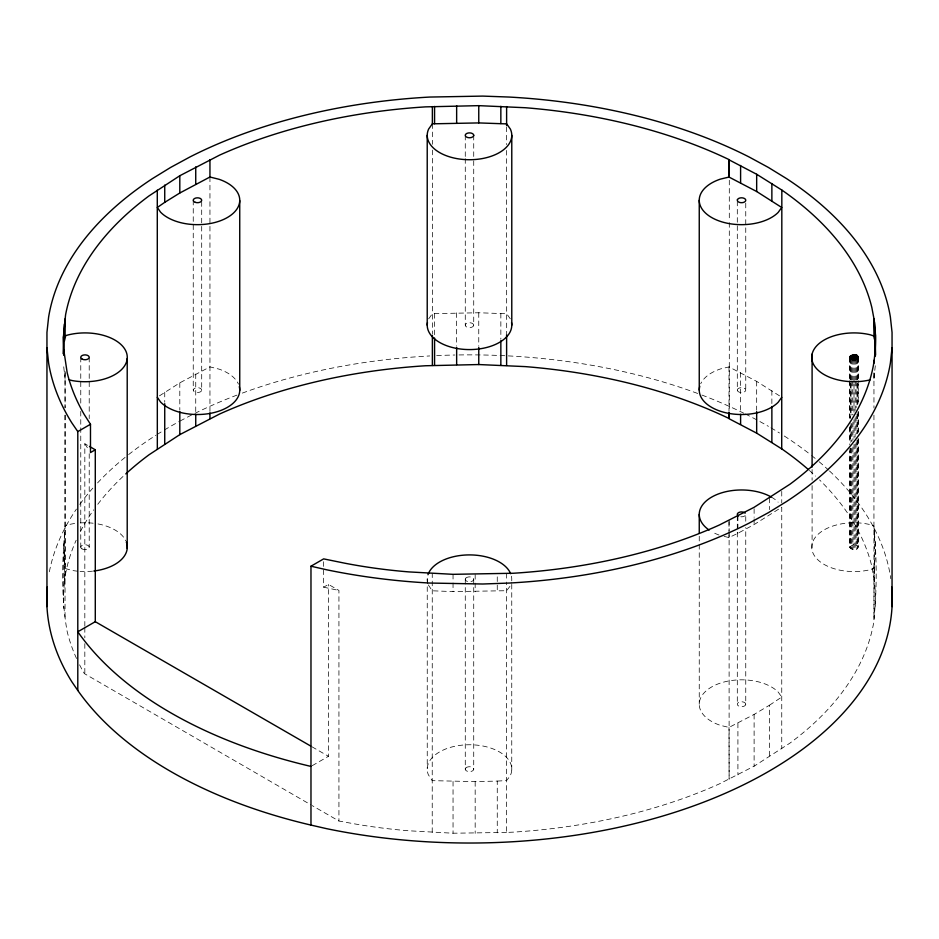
<?xml version="1.0" encoding="UTF-8"?>
<svg xmlns="http://www.w3.org/2000/svg" width="939" height="939" viewBox="0 0 939 939"><rect width="100%" height="100%" fill="white"/><g stroke="black" fill="none" stroke-linecap="round" stroke-linejoin="round"><path stroke-width="0.7" stroke-dasharray="4.7 3.52" d="M875.5 541.815L875.406 554.585L873.939 568.471L870.183 569.715A42.278 24.402 0 0 1 811.73 547.167A42.278 24.402 0 0 1 870.183 524.619L873.81 525.828C876.979 558.318 877.096 591.582 873.434 624.083A406.27 234.562 0 0 1 790.004 743.078L754.111 766.201L719.438 783.865A406.27 234.562 0 0 1 513.387 832.13L506.497 832.435L506.567 582.086M875.406 606.371L875.5 593.601L874.397 580.842L874.397 529.068M76.529 658.485A406.27 234.562 0 0 1 67.15 631.454C60.882 596.699 62.08 560.63 65.249 525.629L65.742 525.429A42.278 24.402 0 0 1 76.141 523.293M63.429 595.666L64.345 582.908L64.345 531.134M873.939 378.617L875.406 364.743M64.345 582.908L65.566 573.811A406.27 234.562 0 0 1 76.165 540.242M473.726 325.176L473.585 325.798A4.226 2.441 0 0 1 466.507 326.901L465.838 326.396A4.226 2.441 0 0 1 468.408 322.816A4.226 2.441 0 0 1 473.726 325.176L473.726 158.691M737.303 390.108L737.444 389.474A4.226 2.441 0 0 1 740.977 387.69A4.226 2.441 0 0 1 745.19 388.887L745.613 389.474A4.226 2.441 0 0 1 742.08 392.525A4.226 2.441 0 0 1 737.303 390.108L737.303 201.721M745.754 704.227L745.613 704.849A4.226 2.441 0 0 1 741.528 706.668L740.437 706.574A4.226 2.441 0 0 1 737.373 703.792A4.226 2.441 0 0 1 741.904 701.785A4.226 2.441 0 0 1 745.754 704.227L745.754 527.518M849.783 547.167C860.018 537.448 860.018 556.886 849.783 547.167L849.783 450.779M428.665 318.849L432.374 313.673L478.761 312.757L506.673 313.755L510.335 318.849M506.497 832.435L453.044 833.222L409.028 830.792A357.16 206.204 0 0 1 344.507 822.024L338.932 821.026L312.253 805.627M159.454 395.859L179.807 382.842L209.949 366.867L219.151 369.156A42.278 24.402 0 0 1 238.459 384.145M769.464 705.224L781.753 697.055L778.138 692.02A42.278 24.402 0 0 0 711.633 686.961A42.278 24.402 0 0 0 720.389 725.354L728.993 727.42L754.111 714.426L769.464 705.224L769.464 756.998M724.075 536.392L728.993 537.566L737.913 533.27L754.111 524.572L781.753 507.201L781.753 748.829M323.65 561.71L323.65 587.192L328.462 584.41L338.932 590.443L338.932 821.026M312.218 765.684L328.462 756.306L328.462 584.41M779.523 395.847L756.67 381.375L729.004 366.914L720.389 368.968A42.278 24.402 0 0 0 700.694 383.793M428.348 584.903L432.222 590.795L453.044 591.593L506.567 590.713L509.983 586.347A42.278 24.402 0 0 0 511.391 582.603M497.259 781.084L506.567 780.567L509.983 776.201A42.278 24.402 0 0 0 470.791 744.768A42.278 24.402 0 0 0 428.348 774.757L432.222 780.649L475.169 781.612L497.259 781.084L497.259 832.858M740.801 516.755L741.528 516.814A4.226 2.441 0 0 0 745.613 515.006L745.754 514.372L745.754 521.673M323.65 587.192L338.932 590.443M84.827 626.172L84.827 443.748L88.313 445.767M311.994 746.798L328.462 756.306M79.58 664.812A406.27 234.562 0 0 0 84.346 673.58L310.973 804.887M432.222 832.424L432.257 573.6M84.827 443.748L89.064 450.368M874.397 580.842L871.85 566.44A406.27 234.562 0 0 0 819.559 479.899M63.723 366.809L65.049 378.64M63.429 543.892L65.049 568.482L71.974 570.384A42.278 24.402 0 0 0 78.712 571.299M874.103 373.17L874.103 377.49M874.103 567.332L874.103 619.118M873.939 372.865L873.963 407.984M873.939 415.12L873.939 620.245M858.234 357.313L858.234 379.227M858.234 380.682L858.234 402.585M858.234 411.352L858.234 431.799M858.234 439.1L858.234 547.167M858.093 357.947L858.093 378.593M858.093 384.239L858.093 403.218M858.093 411.986L858.093 432.621M858.093 438.267L858.093 547.801M857.671 358.534L857.671 405.272M857.671 414.029L857.671 433.501M857.671 440.321L857.671 548.388M857.002 359.038L857.002 405.237M857.002 414.005L857.002 433.525M857.002 440.297L857.002 548.892M856.122 359.426L856.122 380.025M856.122 381.34L856.122 407.772M856.122 416.388L856.122 434.064M856.122 442.668L856.122 549.28M855.1 359.672L855.1 380.119M855.1 381.246L855.1 410.789M855.1 417.749L855.1 437.069M855.1 444.041L855.1 549.526M854.009 359.754L854.009 412.327M854.009 419.627L854.009 438.114M854.009 444.464L854.009 549.608M852.917 359.672L852.917 380.119M852.917 381.246L852.917 414.838M852.917 422.139L852.917 439.992M852.917 446.964L852.917 549.526M851.896 359.426L851.896 380.025M851.896 381.34L851.896 415.073M851.896 423.689L851.896 441.365M851.896 448.513L851.896 549.28M851.016 359.038L851.016 416M851.016 423.301L851.016 441.753M851.016 448.126L851.016 548.892M850.347 358.534L850.347 418.407M850.347 425.719L850.347 442.257M850.347 448.103L850.347 548.388M849.924 357.947L849.924 380.049M849.924 381.316L849.924 418.019M849.924 426.588L849.924 442.844M849.924 448.49L849.924 547.801M849.783 357.313L849.783 379.227M849.783 380.682L849.783 420.109M849.783 427.409L849.783 444.933M812.094 469.5L812.094 480.252M812.094 485.569L812.094 550.348M781.753 491.379L781.753 502.881M771.87 390.647L771.87 405.026M769.464 498.116L769.464 509.619M756.67 381.375L756.67 410.143M754.111 508.75L754.111 517.377M754.111 518.821L754.111 524.572M754.111 714.426L754.111 766.201M745.754 203.176L745.754 390.108M740.601 372.595L740.601 412.867M737.913 516.004L737.913 533.27M737.913 723.124L737.913 774.898M737.303 515.828L737.303 704.227M729.298 180.206L729.298 221.17M729.298 222.625L729.298 411.305M729.11 520.335L729.11 530.57M729.11 532.037L729.11 779.217L728.993 727.42M729.004 366.914L729.004 411.493M728.993 521.744L728.993 533.246M728.993 534.69L728.993 537.566M699.25 536.275L699.25 704.227M511.755 769.91L511.755 580.056A42.278 24.402 0 0 0 510.652 573.717M506.614 127.035L506.614 144.594M506.614 150.44L506.673 333.885M506.567 573.459L506.497 580.865M500.851 313.403L500.851 339.284M497.259 576.851L497.259 591.23M478.761 312.757L478.761 345.845M475.169 574.504L475.169 581.687M475.169 583.131L475.169 591.758M475.169 781.612L475.169 833.386M473.726 135.322L473.726 157.224M473.726 579.316L473.726 769.158M465.274 135.322L465.274 157.224M465.274 158.691L465.274 325.176M465.274 579.316L465.274 769.158M456.647 312.816L456.647 345.892M453.044 574.328L453.044 581.523M453.044 582.955L453.044 591.593M453.044 781.436L453.044 833.222M434.569 313.567L434.569 335.141M432.374 123.831L432.374 144.277M432.374 150.111L432.374 333.815M427.245 578.565L427.245 768.419M209.949 177.013L209.949 411.446M201.697 201.721L201.697 390.108A4.226 2.441 0 0 1 195.359 392.22A4.226 2.441 0 0 1 195.359 387.995A4.226 2.441 0 0 1 201.697 390.108M195.735 373.98L195.735 412.82M193.246 200.265L193.246 390.108M179.807 382.842L179.807 410.179M164.736 392.197L164.736 402.268M89.217 357.313L89.217 418.653M89.217 453.701L89.217 547.167M84.827 627.628L84.827 637.851M84.827 643.684L84.827 674.331M80.766 357.313L80.766 404.052M80.766 411.352L80.766 547.167M65.084 372.701L65.084 407.808M65.084 415.12L65.084 577.473M65.049 371.445L65.049 407.843M65.049 415.144L65.049 620.268M63.723 556.663L63.723 608.437M80.449 531.38A406.27 234.562 0 0 1 93.689 509.83M97.773 504.29A406.27 234.562 0 0 1 124.746 474.841M809.395 470.462A406.27 234.562 0 0 1 815.58 476.085M719.051 535.042A42.278 24.402 0 0 1 711.633 531.627M771.424 497.118A42.278 24.402 0 0 1 778.138 502.165M427.902 583.659A42.278 24.402 0 0 1 427.609 576.018M92.492 571.182A42.278 24.402 0 0 1 80.085 571.405M80.238 522.917A42.278 24.402 0 0 1 94.006 523.316M97.996 523.939A42.278 24.402 0 0 1 125.814 540.829M49.356 571.816A422.761 244.081 0 0 1 76.435 509.091M79.78 504.36A422.761 244.081 0 0 1 92.82 488.139M97.562 482.916A422.761 244.081 0 0 1 127.481 455.474M128.596 454.593A422.761 244.081 0 0 1 155.921 435.25M157.106 434.487A422.761 244.081 0 0 1 163.151 430.743M164.372 430.003A422.761 244.081 0 0 1 178.891 421.681M180.1 421.024A422.761 244.081 0 0 1 193.68 413.97M194.936 413.348A422.761 244.081 0 0 1 237.062 395.061M242.321 393.101A422.761 244.081 0 0 1 429.71 355.951M436.682 355.599A422.761 244.081 0 0 1 454.828 355.012M459.018 354.942A422.761 244.081 0 0 1 700.623 394.568M701.938 395.061A422.761 244.081 0 0 1 744.064 413.348M745.32 413.97A422.761 244.081 0 0 1 768.431 426.353M770.931 427.808A422.761 244.081 0 0 1 779.487 432.985M784.265 436.001A422.761 244.081 0 0 1 810.404 454.593M811.519 455.474A422.761 244.081 0 0 1 815.921 459.042M819.16 461.753A422.761 244.081 0 0 1 828.468 470.016M829.466 470.944A422.761 244.081 0 0 1 890.806 578.753M465.838 578.095L465.415 578.682A4.226 2.441 0 0 0 466.929 581.253A4.226 2.441 0 0 0 471.613 581.429L472.493 581.041A4.226 2.441 0 0 0 472.071 577.379A4.226 2.441 0 0 0 465.838 578.095M465.838 767.938L465.415 768.525A4.226 2.441 0 0 0 466.929 771.095A4.226 2.441 0 0 0 471.613 771.271L472.493 770.884A4.226 2.441 0 0 0 472.071 767.222A4.226 2.441 0 0 0 465.838 767.938M81.998 548.892A4.226 2.441 0 0 0 89.076 547.801A4.226 2.441 0 0 0 83.9 544.808A4.226 2.441 0 0 0 81.998 548.892"/><path stroke-width="1.41" d="M729.004 177.06L720.389 179.126A42.278 24.402 0 0 0 711.633 217.519A42.278 24.402 0 0 0 778.138 212.46L781.718 207.484L756.67 191.521L729.004 177.06L729.004 159.806L756.67 174.267L781.952 190.136A406.27 234.562 0 0 1 871.85 307.546L873.963 318.767C876.263 333.662 875.852 349.918 873.434 365.189A406.27 234.562 0 0 1 790.004 484.195L754.111 507.306L719.438 524.971A406.27 234.562 0 0 1 513.387 573.248L453.044 574.328L409.028 571.91A357.16 206.204 0 0 1 344.507 563.142L323.65 558.881L310.973 566.205L310.973 825.088L326.291 828.597A422.761 244.081 0 0 0 891.757 587.098M875.488 354.801L874.397 321.96M64.345 324.025L63.429 354.038L63.429 336.784L65.566 314.917A406.27 234.562 0 0 1 148.996 195.922L179.807 175.734L219.562 155.135A406.27 234.562 0 0 1 425.613 106.87L478.761 105.649L525.453 107.739A406.27 234.562 0 0 1 728.91 159.536L729.298 177.283M892.05 347.723L890.383 363.029A422.761 244.081 0 0 1 786.612 501.473L768.431 512.647L749.076 523.14A422.761 244.081 0 0 1 509.29 583.049L482.775 584.011L429.71 583.049A422.761 244.081 0 0 1 326.291 569.703L310.973 566.205M64.345 341.28L65.742 335.587A42.278 24.402 0 0 1 127.129 355.365A42.278 24.402 0 0 1 71.974 380.541L69.204 379.779M849.924 356.679C856.356 367.771 863.281 348.803 849.924 356.679L849.924 359.602M432.374 123.831L428.665 129.007A42.278 24.402 0 0 0 469.5 159.724A42.278 24.402 0 0 0 510.335 129.007L506.673 123.901L478.761 122.915L432.374 123.831L432.374 106.565M781.718 397.338L778.138 402.315A42.278 24.402 0 0 1 727.42 413.113A42.278 24.402 0 0 1 699.778 386.293M729.004 412.937L729.004 418.688L756.67 433.149L781.952 449.018A406.27 234.562 0 0 1 808.338 469.535M164.736 202.343L157.329 207.472L160.546 212.144A42.278 24.402 0 0 0 226.909 217.778A42.278 24.402 0 0 0 219.151 179.314L209.949 177.013L179.807 193L164.736 202.343L164.736 185.089M125.779 473.902A406.27 234.562 0 0 1 148.996 454.805L179.807 434.628L219.562 414.029A406.27 234.562 0 0 1 425.613 365.752L478.761 364.543L525.453 366.621A406.27 234.562 0 0 1 728.91 418.43L729.298 412.773M310.973 825.088A422.562 243.964 0 0 1 77.796 690.47L77.796 431.588L90.484 424.264L84.346 414.698A406.27 234.562 0 0 1 67.15 372.56L63.723 349.554L63.429 336.784M310.973 766.412A422.562 243.964 0 0 1 77.796 631.783L95.285 621.688L95.285 449.793L90.484 452.563L90.484 424.264M89.475 446.436L95.285 449.793M95.285 621.688L310.727 746.059M506.614 365.447L506.614 334.73M157.282 190.148L157.329 449.1M157.329 397.326L160.546 401.998A42.278 24.402 0 0 0 210.982 413.242A42.278 24.402 0 0 0 239.316 386.657M77.796 431.588L71.74 422.738A422.761 244.081 0 0 1 48.617 363.029L46.95 347.723M77.796 690.47L71.74 681.62A422.761 244.081 0 0 1 47.243 587.098M874.397 339.214L873.81 335.974L870.183 334.765A42.278 24.402 0 0 0 811.73 357.313A42.278 24.402 0 0 0 870.183 379.861M892.05 606.606L892.05 332.394L890.383 317.089A422.761 244.081 0 0 0 786.612 178.645L768.431 167.471L749.076 156.966A422.761 244.081 0 0 0 509.29 97.057L482.775 96.095L429.71 97.057A422.761 244.081 0 0 0 189.924 156.966L170.569 167.471L152.388 178.645A422.761 244.081 0 0 0 48.617 317.089L46.95 332.394L46.95 606.606M875.5 334.707L875.406 356.104M874.103 360.224L874.103 363.1M873.81 318.708L873.963 336.315M858.093 356.679L858.093 359.602M857.671 356.092L857.671 359.015M857.002 355.588L857.002 358.51M856.122 355.2L856.122 359.578M855.1 354.954L855.1 360.799M854.009 354.872L854.009 360.717M852.917 354.954L852.917 360.799M851.896 355.2L851.896 359.578M851.016 355.588L851.016 358.51M850.347 356.092L850.347 359.015M812.094 354.132L812.094 467.106M781.835 190.054L781.718 449.112M771.87 183.539L771.87 200.793M771.87 406.47L771.87 442.422M756.67 174.267L756.67 191.521M756.67 411.575L756.67 433.149M740.601 165.487L740.601 182.741M740.601 414.299L740.601 424.369M699.25 200.265L699.25 390.108M699.25 514.372L699.25 533.352M511.778 135.322L511.778 325.176M506.614 106.565L506.614 125.58M500.851 106.295L500.851 123.549M500.851 340.728L500.851 365.177M478.761 105.649L478.761 122.915M478.761 347.277L478.761 364.543M456.647 105.708L456.647 122.962M456.647 347.336L456.647 364.59M434.569 106.459L434.569 123.713M434.569 338.017L434.569 365.341M432.374 335.246L432.374 365.459M427.222 135.322L427.222 325.176M239.738 200.629L239.738 390.471M209.949 159.747L209.949 177.013M209.949 412.89L209.949 418.641M195.735 166.872L195.735 184.138M195.735 414.252L195.735 425.766M179.807 175.734L179.807 193M179.807 411.611L179.807 434.628M164.736 403.7L164.736 443.971M127.211 358.557L127.211 548.411M65.249 318.521L65.084 336.139M63.723 349.554L63.723 355.306M427.973 574.75A42.278 24.402 0 0 1 468.584 554.914A42.278 24.402 0 0 1 510.652 573.717M126.331 542.061A42.278 24.402 0 0 1 93.83 571.029M511.544 322.629A42.278 24.402 0 0 1 469.5 349.578A42.278 24.402 0 0 1 427.456 322.629M709.156 530.066A42.278 24.402 0 0 1 712.971 496.379A42.278 24.402 0 0 1 771.424 497.118M738.547 516.098A4.226 2.441 0 0 1 738.958 512.436A4.226 2.441 0 0 1 745.19 513.152M473.726 135.322L473.585 135.955A4.226 2.441 0 0 1 466.507 137.047L465.838 136.542A4.226 2.441 0 0 1 468.408 132.962A4.226 2.441 0 0 1 473.726 135.322M737.444 199.631L737.303 200.265A4.226 2.441 0 0 0 742.08 202.683A4.226 2.441 0 0 0 745.613 199.631L745.19 199.045A4.226 2.441 0 0 0 740.977 197.836A4.226 2.441 0 0 0 737.444 199.631M81.998 359.038A4.226 2.441 0 0 0 89.076 357.947A4.226 2.441 0 0 0 83.9 354.954A4.226 2.441 0 0 0 81.998 359.038M195.359 202.378A4.226 2.441 0 0 0 201.697 200.265A4.226 2.441 0 0 0 195.359 198.141A4.226 2.441 0 0 0 195.359 202.378"/></g></svg>
